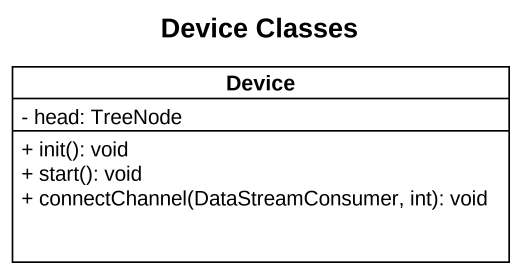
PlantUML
@startuml
title Device Classes
hide circle
hide empty members
skinparam classAttributeIconSize 0
class Device {
  - head: TreeNode
  + init(): void
  + start(): void
  + connectChannel(DataStreamConsumer, int): void
}
@enduml
